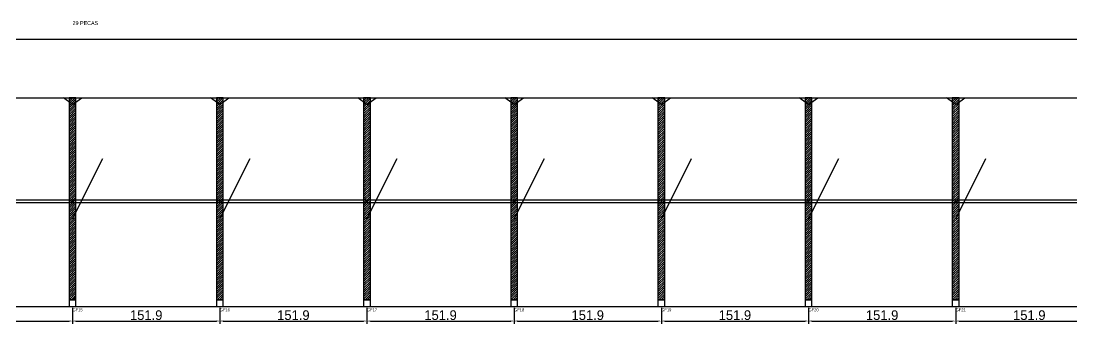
# Model space of a CAD drawing. Header units: metres. Extents: x -30 to 4343, y -25 to 308.
# Drawn here: x 2103 to 3188, y -25 to 287 of the extents above; entities that cross this region are included whole.
import ezdxf

# ---------------------------------------------------------------- set-up
doc = ezdxf.new("R2010")
doc.units = ezdxf.units.M
for name, color, linetype in [('BARRA_ANCORAGEM', 1, 'Continuous'), ('COTA', 241, 'Continuous'), ('GARFOS OK', 3, 'Continuous'), ('NOME DA VIGA', 6, 'Continuous'), ('SARR_7x7', 40, 'Continuous'), ('TIRAS REESCORAMENTO', 252, 'Continuous'), ('VIGAS', 3, 'Continuous')]:
    doc.layers.add(name, color=color, linetype=linetype)
doc.dimstyles.new('EZ DXF', dxfattribs={"dimtxt": 10, "dimasz": 3.5, "dimexe": 3, "dimexo": 1.5, "dimgap": 1, "dimtad": 1, "dimdec": 1, "dimdsep": 46, "dimcen": 2.5, "dimazin": 3, "dimtfac": 1, "dimtmove": 0, "dimatfit": 3})

msp = doc.modelspace()

# ---------------------------------------------------------------- hatches: boundary and pattern name
at = {"layer": 'COTA'}
h = msp.add_hatch(dxfattribs=at)
h.set_pattern_fill('ANSI31', scale=0.5)
h.paths.add_polyline_path([(2152.96, 0), (2159.96, 0), (2159.96, 208), (2152.96, 208)])
h = msp.add_hatch(dxfattribs=at)
h.set_pattern_fill('ANSI31', scale=0.5)
h.paths.add_polyline_path([(2304.85, 0), (2311.85, 0), (2311.85, 208), (2304.85, 208)])
h = msp.add_hatch(dxfattribs=at)
h.set_pattern_fill('ANSI31', scale=0.5)
h.paths.add_polyline_path([(2456.74, 0), (2463.74, 0), (2463.74, 208), (2456.74, 208)])
h = msp.add_hatch(dxfattribs=at)
h.set_pattern_fill('ANSI31', scale=0.5)
h.paths.add_polyline_path([(2608.63, 0), (2615.63, 0), (2615.63, 208), (2608.63, 208)])
h = msp.add_hatch(dxfattribs=at)
h.set_pattern_fill('ANSI31', scale=0.5)
h.paths.add_polyline_path([(2760.52, 0), (2767.52, 0), (2767.52, 208), (2760.52, 208)])
h = msp.add_hatch(dxfattribs=at)
h.set_pattern_fill('ANSI31', scale=0.5)
h.paths.add_polyline_path([(2912.41, 0), (2919.41, 0), (2919.41, 208), (2912.41, 208)])
h = msp.add_hatch(dxfattribs=at)
h.set_pattern_fill('ANSI31', scale=0.5)
h.paths.add_polyline_path([(3064.3, 0), (3071.3, 0), (3071.3, 208), (3064.3, 208)])

# ---------------------------------------------------------------- linework, layer by layer
at = {"layer": 'BARRA_ANCORAGEM'}
for p, q in [((2156.46, 83.2), (2187.66, 145.6)), ((2308.35, 83.2), (2339.55, 145.6)), ((2460.24, 83.2), (2491.44, 145.6)), ((2612.13, 83.2), (2643.33, 145.6)), ((2764.02, 83.2), (2795.22, 145.6)), ((2915.91, 83.2), (2947.11, 145.6)), ((3067.8, 83.2), (3099, 145.6))]:
    msp.add_line(p, q, dxfattribs=at)
at = {"layer": 'GARFOS OK'}
for p, q in [((2156.46, 201), (2146.96, 208)), ((2146.96, 208), (2165.96, 208)), ((2156.46, 201), (2165.96, 208)), ((2308.35, 201), (2298.85, 208)), ((2298.85, 208), (2317.85, 208)), ((2308.35, 201), (2317.85, 208)), ((2460.24, 201), (2450.74, 208)), ((2450.74, 208), (2469.74, 208)), ((2460.24, 201), (2469.74, 208)), ((2612.13, 201), (2602.63, 208)), ((2602.63, 208), (2621.63, 208)), ((2612.13, 201), (2621.63, 208)), ((2764.02, 201), (2754.52, 208)), ((2754.52, 208), (2773.52, 208)), ((2764.02, 201), (2773.52, 208)), ((2915.91, 201), (2906.41, 208)), ((2906.41, 208), (2925.41, 208)), ((2915.91, 201), (2925.41, 208)), ((3067.8, 201), (3058.3, 208)), ((3058.3, 208), (3077.3, 208)), ((3067.8, 201), (3077.3, 208))]:
    msp.add_line(p, q, dxfattribs=at)
at = {"layer": 'GARFOS OK', "linetype": 'CONTINUOUS'}
msp.add_line((-30, -7), (4342.92, -7), dxfattribs=at)
at = {"layer": 'GARFOS OK'}
for points in [[(2152.96, 0), (2159.96, 0), (2159.96, 208), (2152.96, 208), (2152.96, 0)], [(2304.85, 0), (2311.85, 0), (2311.85, 208), (2304.85, 208), (2304.85, 0)], [(2456.74, 0), (2463.74, 0), (2463.74, 208), (2456.74, 208), (2456.74, 0)], [(2608.63, 0), (2615.63, 0), (2615.63, 208), (2608.63, 208), (2608.63, 0)], [(2760.52, 0), (2767.52, 0), (2767.52, 208), (2760.52, 208), (2760.52, 0)], [(2912.41, 0), (2919.41, 0), (2919.41, 208), (2912.41, 208), (2912.41, 0)], [(3064.3, 0), (3071.3, 0), (3071.3, 208), (3064.3, 208), (3064.3, 0)]]:
    msp.add_lwpolyline(points, dxfattribs=at)
at = {"layer": 'SARR_7x7'}
for points in [[(2152.96, -7), (2159.96, -7), (2159.96, 0), (2152.96, 0), (2152.96, -7)], [(2304.85, -7), (2311.85, -7), (2311.85, 0), (2304.85, 0), (2304.85, -7)], [(2456.74, -7), (2463.74, -7), (2463.74, 0), (2456.74, 0), (2456.74, -7)], [(2608.63, -7), (2615.63, -7), (2615.63, 0), (2608.63, 0), (2608.63, -7)], [(2760.52, -7), (2767.52, -7), (2767.52, 0), (2760.52, 0), (2760.52, -7)], [(2912.41, -7), (2919.41, -7), (2919.41, 0), (2912.41, 0), (2912.41, -7)], [(3064.3, -7), (3071.3, -7), (3071.3, 0), (3064.3, 0), (3064.3, -7)]]:
    msp.add_lwpolyline(points, dxfattribs=at)
at = {"layer": 'TIRAS REESCORAMENTO'}
for points in [[(2004.57, 100), (2156.46, 100), (2156.46, 102.5), (2004.57, 102.5), (2004.57, 100)], [(2156.46, 100), (2308.35, 100), (2308.35, 102.5), (2156.46, 102.5), (2156.46, 100)], [(2308.35, 100), (2460.24, 100), (2460.24, 102.5), (2308.35, 102.5), (2308.35, 100)], [(2460.24, 100), (2612.13, 100), (2612.13, 102.5), (2460.24, 102.5), (2460.24, 100)], [(2612.13, 100), (2764.02, 100), (2764.02, 102.5), (2612.13, 102.5), (2612.13, 100)], [(2764.02, 100), (2915.91, 100), (2915.91, 102.5), (2764.02, 102.5), (2764.02, 100)], [(2915.91, 100), (3067.8, 100), (3067.8, 102.5), (2915.91, 102.5), (2915.91, 100)], [(3067.8, 100), (3219.69, 100), (3219.69, 102.5), (3067.8, 102.5), (3067.8, 100)]]:
    msp.add_lwpolyline(points, dxfattribs=at)
at = {"layer": 'VIGAS'}
msp.add_lwpolyline([(0, 208), (4312.92, 208), (4312.92, 268), (0, 268), (0, 208)], dxfattribs=at)

# ---------------------------------------------------------------- texts
at = {"layer": 'NOME DA VIGA'}
for s, height, p in [('29 PECAS', 4, (2156.46, 283)), ('GF15', 3, (2156.46, -12)), ('GF16', 3, (2308.35, -12)), ('GF17', 3, (2460.24, -12)), ('GF18', 3, (2612.13, -12)), ('GF19', 3, (2764.02, -12)), ('GF20', 3, (2915.91, -12)), ('GF21', 3, (3067.8, -12))]:
    msp.add_text(s, height=height, dxfattribs=at).set_placement(p)

# ---------------------------------------------------------------- dimensions: what is measured, and where the dimension line sits
at = {"layer": 'COTA'}
for base, p1, p2 in [((2004.57, -22), (2004.57, -7), (2156.46, -7)), ((2156.46, -22), (2156.46, -7), (2308.35, -7)), ((2308.35, -22), (2308.35, -7), (2460.24, -7)), ((2460.24, -22), (2460.24, -7), (2612.13, -7)), ((2612.13, -22), (2612.13, -7), (2764.02, -7)), ((2764.02, -22), (2764.02, -7), (2915.91, -7)), ((2915.91, -22), (2915.91, -7), (3067.8, -7)), ((3067.8, -22), (3067.8, -7), (3219.69, -7))]:
    msp.add_linear_dim(base=base, p1=p1, p2=p2, dimstyle='EZ DXF', dxfattribs=at).render()

doc.saveas('drawing.dxf')
